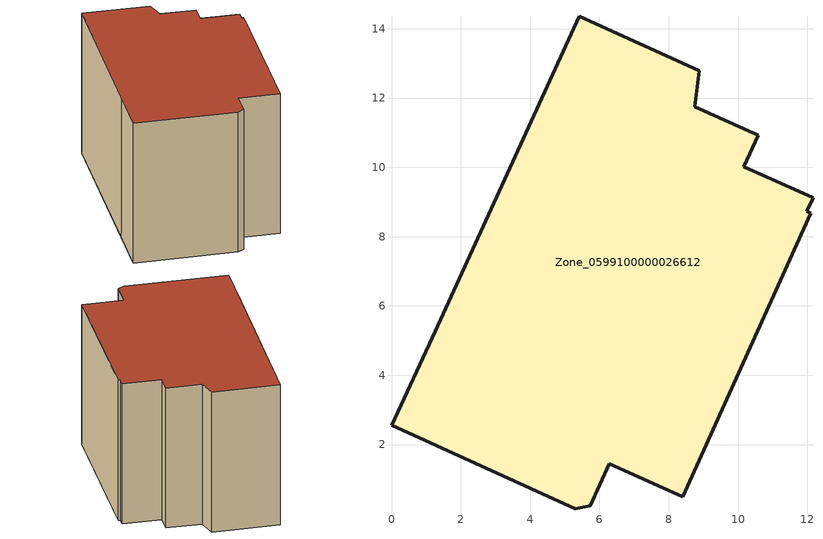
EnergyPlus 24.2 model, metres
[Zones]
Zone_0599100000026612
 floor ground (C_G): 6.28,1.44 5.74,0.23 5.31,0.15 0,2.55 1.26,5.27 5.42,14.36 8.88,12.79 8.74,11.75 10.58,10.93 10.17,10.02 12.16,9.12 11.98,8.73 12.11,8.67 8.4,0.49 z0
 wall outside (C_F): 8.74,11.75 8.88,12.79 5.42,14.36 1.26,5.27 0,2.55 5.31,0.15 5.74,0.23 6.28,1.44 8.4,0.49 12.11,8.67 11.98,8.73 12.16,9.12 10.17,10.02 10.58,10.93 8.74,11.75 z0:8.55
 roof outside (C_R): 6.28,1.44 8.4,0.49 12.11,8.67 11.98,8.73 12.16,9.12 10.17,10.02 10.58,10.93 8.74,11.75 8.88,12.79 5.42,14.36 1.26,5.27 0,2.55 5.31,0.15 5.74,0.23 z8.55
[BUILDING]
Pand.0599100000026612: North Axis=0; Terrain=City; Loads Convergence Tolerance Value=0.04; Temperature Convergence Tolerance Value=0.4; Solar Distribution=FullExterior; Maximum Number of Warmup Days=25; Minimum Number of Warmup Days=1
[Site:Location]
Rotterdam.The.Hague.AP_ZH_NLD Design_Conditions: Latitude=51.96; Longitude=4.45; Time Zone=1; Elevation=-4.5
[SITE:GROUNDTEMPERATURE:BUILDINGSURFACE]
18, 18, 18, 18, 18, 18, 18, 18, 18, 18, 18, 18
[MATERIAL] Thermal Absorptance=0.9; Solar Absorptance=0.7; Visible Absorptance=0.7
Name | Roughness | Thickness | Conductivity | Density | Specific Heat
G.TC.1946 | MediumSmooth | 0.15 | 1 | 540 | 1210
F.TC.1946 | Rough | 0.3 | 0.857143 | 1920 | 840
R.TC.1946 | MediumRough | 0.2 | 0.909091 | 1500 | 1000
[CONSTRUCTION]
C_G: G.TC.1946
C_F: F.TC.1946
C_R: R.TC.1946
[ZONE]
Zone_0599100000026612: Type=1; Multiplier=1; Ceiling Height=Autocalculate; Volume=Autocalculate; Floor Area=autocalculate; Part of Total Floor Area=Yes
[ZONEINFILTRATION:DESIGNFLOWRATE]
Infil_Zone_0599100000026612: Zone or ZoneList or Space or SpaceList=Zone_0599100000026612; Schedule=AlwaysOn; Design Flow Rate Calculation Method=Flow/Area; Flow Rate per Floor Area=0.003; Constant Term Coefficient=1; Temperature Term Coefficient=0; Velocity Term Coefficient=0; Velocity Squared Term Coefficient=0
[HVACTEMPLATE:ZONE:IDEALLOADSAIRSYSTEM]
Zone_0599100000026612: Maximum Heating Supply Air Temperature=50; Minimum Cooling Supply Air Temperature=13; Maximum Heating Supply Air Humidity Ratio=0.0156; Minimum Cooling Supply Air Humidity Ratio=0.0077; Heating Limit=NoLimit; Cooling Limit=NoLimit; Dehumidification Control Type=ConstantSensibleHeatRatio; Cooling Sensible Heat Ratio=0.7; Dehumidification Setpoint=60; Humidification Control Type=None; Humidification Setpoint=30; Outdoor Air Method=None; Outdoor Air Flow Rate per Person=0.00944; Outdoor Air Flow Rate per Zone Floor Area=0; Outdoor Air Flow Rate per Zone=0; Demand Controlled Ventilation Type=None; Outdoor Air Economizer Type=NoEconomizer; Heat Recovery Type=None; Sensible Heat Recovery Effectiveness=0.7; Latent Heat Recovery Effectiveness=0.65
[ZONECONTROL:THERMOSTAT]
ThermostatControl_Zone_0599100000026612: Zone or ZoneList=Zone_0599100000026612; Control Type Schedule=DualSetpointControlType; Control 1=Thermostat_Zone_0599100000026612; Temperature Difference Between Cutout And Setpoint=0
[THERMOSTATSETPOINT:DUALSETPOINT]
Thermostat_Zone_0599100000026612: Heating Setpoint Temperature Schedule=HeatingSetpoint_Zone_0599100000026612; Cooling Setpoint Temperature Schedule=CoolingSetpoint_Zone_0599100000026612
[SCHEDULE:COMPACT]
HeatingSetpoint_Zone_0599100000026612: Through: 12/31, For: AllDays, Until: 24:00, 21
CoolingSetpoint_Zone_0599100000026612: Through: 12/31, For: AllDays, Until: 24:00, 24
DualSetpointControlType: Through: 12/31, For: AllDays, Until: 24:00, 4
AlwaysOn: Through: 12/31, For: AllDays, Until: 24:00, 1
